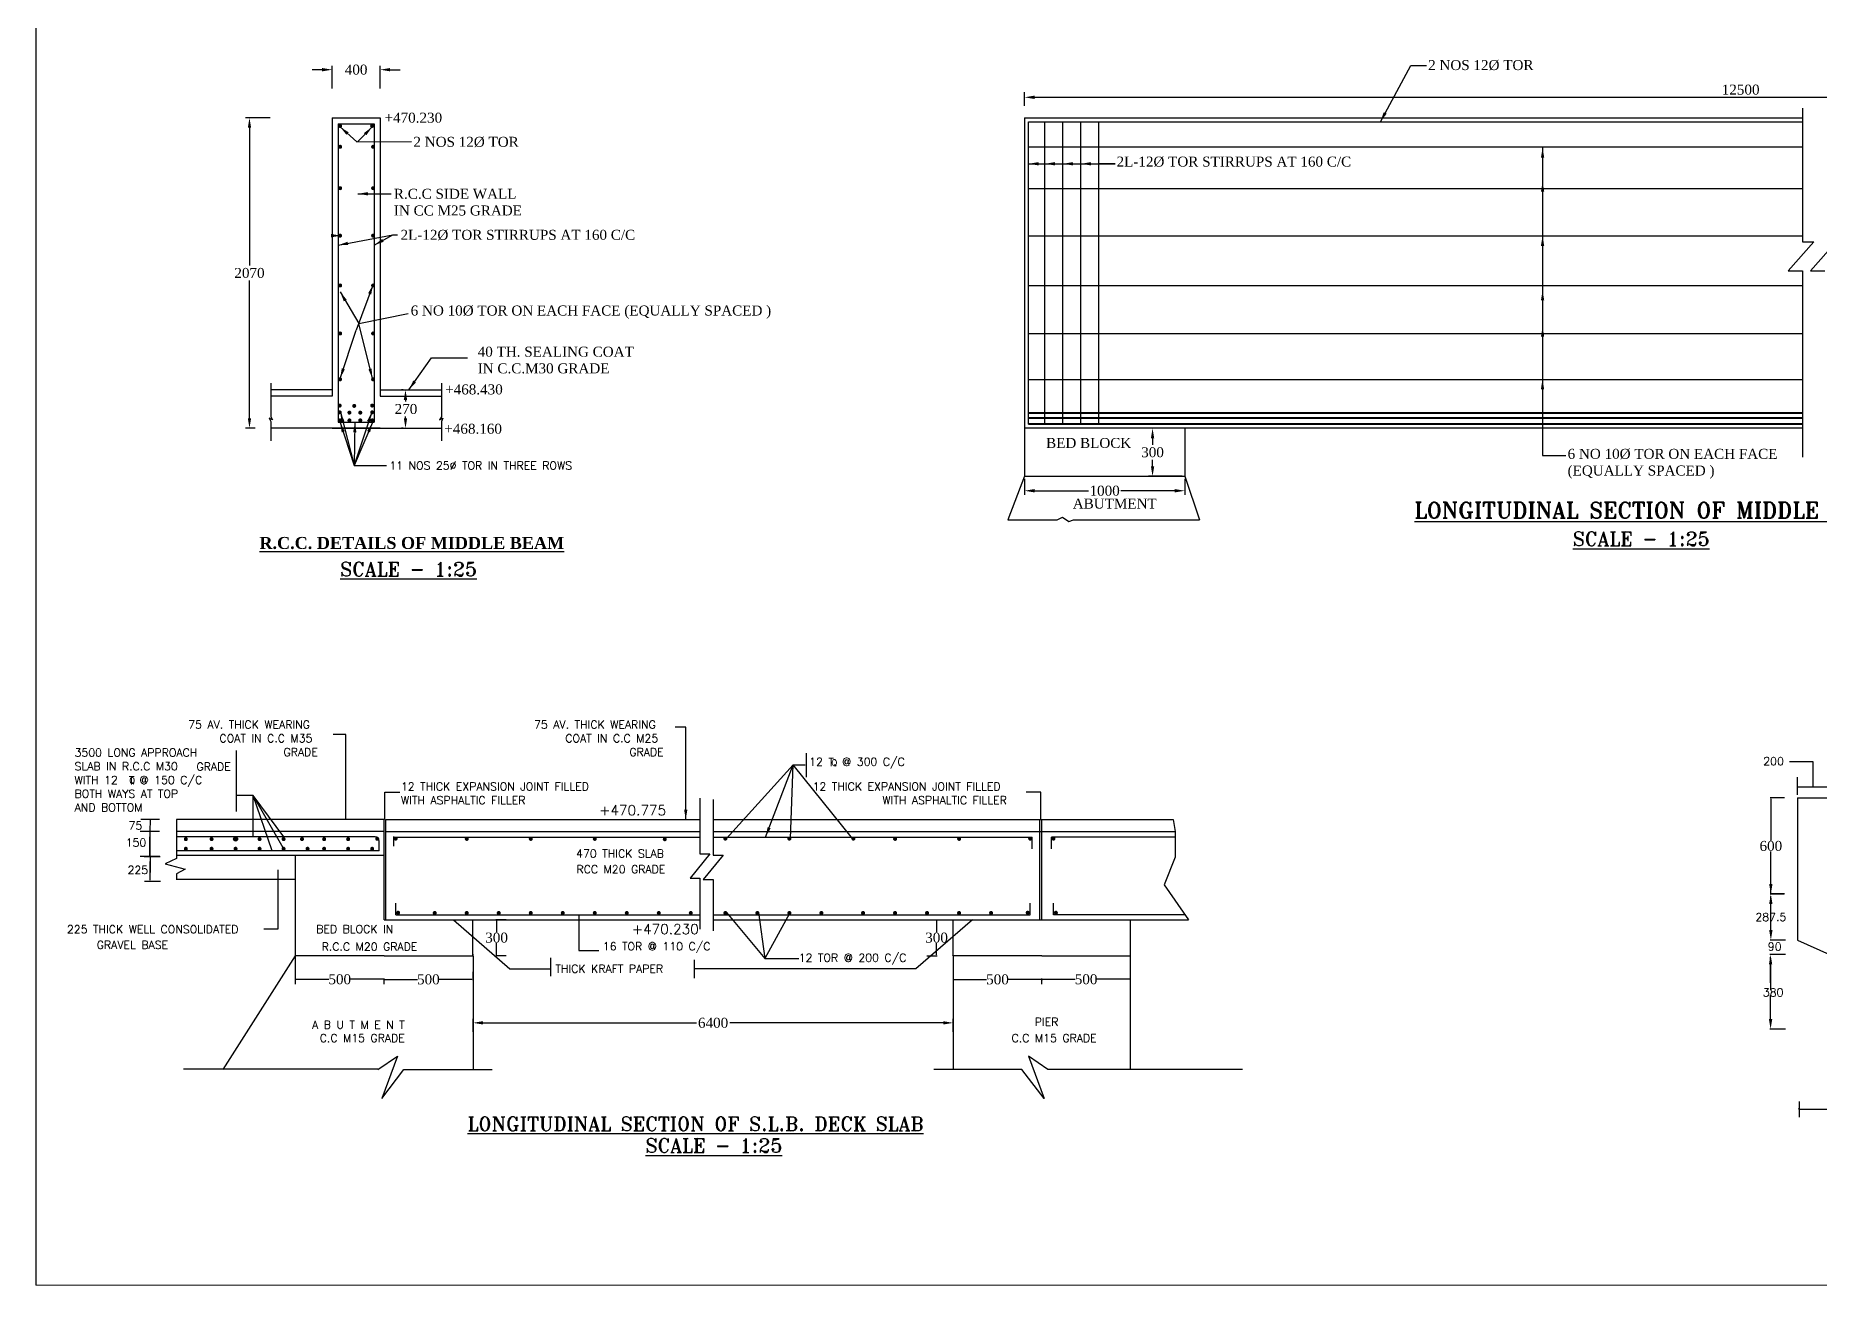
# Model space of a CAD drawing. Header units: millimetres. Extents: x 80 to 6605, y -565 to 2491.
# Drawn here: x 5589.1 to 6034.9, y -564.6 to -252.3 of the extents above; entities that cross this region are included whole.
import ezdxf

# ---------------------------------------------------------------- set-up
doc = ezdxf.new("R2010")
doc.units = ezdxf.units.MM
doc.layers.add('border', color=7, linetype='Continuous')
doc.styles.add('ROMANS', font='romans.shx', dxfattribs={"height": 2.5})
doc.styles.add('ROMANT', font='romant')
doc.styles.add('SIMPLEX', font='simplex.shx')
doc.styles.get("Standard").update_dxf_attribs({"font": 'times.ttf', "height": 2.5})
doc.styles.add('TNR_2.5', font='times.ttf', dxfattribs={"height": 2.5})
doc.dimstyles.new('ISO-25', dxfattribs={"dimtxt": 2.5, "dimasz": 2.5, "dimexe": 1.25, "dimexo": 0.625, "dimtad": 1, "dimlfac": 25, "dimtxsty": 'Standard', "dimcen": 2.5, "dimadec": 0, "dimazin": 0, "dimtfac": 1, "dimtmove": 0, "dimatfit": 3, "dimfxl": 1, "dimarcsym": 0})
doc.dimstyles.get("Standard").update_dxf_attribs({"dimtxt": 0.18, "dimasz": 0.18, "dimexe": 0.18, "dimexo": 0.0625, "dimgap": 0.09, "dimtad": 0, "dimtih": 1, "dimtoh": 1, "dimdec": 4, "dimzin": 0, "dimdsep": 46, "dimtxsty": 'Standard', "dimcen": 0.09, "dimadec": 0, "dimazin": 0, "dimtfac": 1, "dimtdec": 4, "dimtofl": 0, "dimtmove": 0, "dimatfit": 3, "dimfxl": 1, "dimtolj": 1, "dimtzin": 0, "dimarcsym": 0})
doc.dimstyles.new('STYLE_ESH', dxfattribs={"dimtxt": 2.5, "dimasz": 2.5, "dimexe": 1, "dimexo": 0.625, "dimtad": 0, "dimtih": 1, "dimtoh": 1, "dimdec": 0, "dimlfac": 100, "dimzin": 9, "dimdsep": 46, "dimtxsty": 'TNR_2.5', "dimcen": 2.5, "dimadec": 0, "dimazin": 2, "dimtfac": 1, "dimtdec": 0, "dimtofl": 0, "dimtmove": 2, "dimatfit": 3, "dimfxl": 1, "dimarcsym": 0})

# ---------------------------------------------------------------- blocks, each defined once
blk = doc.blocks.new('*D151')
at = {"color": 0, "lineweight": -2, "transparency": 16777216}
for p, q in [((6029.75, -520.51), (6029.75, -520.39)), ((6029.93, -520.57), (6127.91, -520.57)), ((6233.14, -520.57), (6135.17, -520.57)), ((6233.32, -520.51), (6233.32, -520.39))]:
    blk.add_line(p, q, dxfattribs=at)
at = {"color": 0, "transparency": 16777216}
for points in [[(6029.93, -520.54), (6029.93, -520.6), (6029.75, -520.57)], [(6233.14, -520.54), (6233.14, -520.6), (6233.32, -520.57)]]:
    blk.add_solid(points, dxfattribs=at)
at = {"layer": 'Defpoints', "color": 0, "transparency": 16777216}
for p in [(6029.75, -520.57), (6233.32, -520.57), (6233.32, -520.57)]:
    blk.add_point(p, dxfattribs=at)
at = {"color": 0, "transparency": 16777216, "insert": (6131.54, -520.57), "char_height": 2.5, "attachment_point": 5}
blk.add_mtext('\\A1;5100', dxfattribs=at)
blk = doc.blocks.new('*D156')
at = {"color": 0, "lineweight": -2, "transparency": 16777216}
for p, q in [((5676.18, -488.14), (5676.18, -488.31)), ((5676.36, -488.13), (5684.55, -488.13)), ((5698.15, -488.13), (5689.96, -488.13)), ((5698.33, -486.25), (5698.33, -488.31))]:
    blk.add_line(p, q, dxfattribs=at)
at = {"color": 0, "transparency": 16777216}
for points in [[(5676.36, -488.1), (5676.36, -488.16), (5676.18, -488.13)], [(5698.15, -488.1), (5698.15, -488.16), (5698.33, -488.13)]]:
    blk.add_solid(points, dxfattribs=at)
at = {"layer": 'Defpoints', "color": 0, "transparency": 16777216}
for p in [(5676.18, -488.07), (5698.33, -486.19), (5698.33, -488.13)]:
    blk.add_point(p, dxfattribs=at)
at = {"color": 0, "transparency": 16777216, "insert": (5687.26, -488.13), "char_height": 2.5, "attachment_point": 5}
blk.add_mtext('\\A1;500', dxfattribs=at)
blk = doc.blocks.new('*D157')
at = {"color": 0, "lineweight": -2, "transparency": 16777216}
for p, q in [((5654.04, -489.32), (5654.04, -487.92)), ((5654.22, -488.1), (5662.4, -488.1)), ((5676, -488.1), (5667.81, -488.1)), ((5676.18, -489.32), (5676.18, -487.92))]:
    blk.add_line(p, q, dxfattribs=at)
at = {"color": 0, "transparency": 16777216}
for points in [[(5654.22, -488.07), (5654.22, -488.13), (5654.04, -488.1)], [(5676, -488.07), (5676, -488.13), (5676.18, -488.1)]]:
    blk.add_solid(points, dxfattribs=at)
at = {"layer": 'Defpoints', "color": 0, "transparency": 16777216}
for p in [(5654.04, -488.1), (5654.04, -489.38), (5676.18, -489.38)]:
    blk.add_point(p, dxfattribs=at)
at = {"color": 0, "transparency": 16777216, "insert": (5665.11, -488.1), "char_height": 2.5, "attachment_point": 5}
blk.add_mtext('\\A1;500', dxfattribs=at)
blk = doc.blocks.new('*D158')
at = {"color": 0, "lineweight": -2, "transparency": 16777216}
for p, q in [((5706.72, -473.2), (5704.13, -473.2)), ((5704.31, -473.38), (5704.31, -476.33)), ((5704.31, -482.02), (5704.31, -479.06)), ((5706.72, -482.2), (5704.13, -482.2))]:
    blk.add_line(p, q, dxfattribs=at)
at = {"color": 0, "transparency": 16777216}
for points in [[(5704.28, -473.38), (5704.34, -473.38), (5704.31, -473.2)], [(5704.28, -482.02), (5704.34, -482.02), (5704.31, -482.2)]]:
    blk.add_solid(points, dxfattribs=at)
at = {"layer": 'Defpoints', "color": 0, "transparency": 16777216}
for p in [(5704.31, -473.2), (5706.78, -473.2), (5706.78, -482.2)]:
    blk.add_point(p, dxfattribs=at)
at = {"color": 0, "transparency": 16777216, "insert": (5704.31, -477.7), "char_height": 2.5, "attachment_point": 5}
blk.add_mtext('\\A1;300', dxfattribs=at)
blk = doc.blocks.new('*D169')
at = {"color": 0, "lineweight": -2, "transparency": 16777216}
for p, q in [((5811.87, -473.2), (5814.45, -473.2)), ((5814.27, -473.38), (5814.27, -476.33)), ((5814.27, -482.02), (5814.27, -479.06)), ((5811.87, -482.2), (5814.45, -482.2))]:
    blk.add_line(p, q, dxfattribs=at)
at = {"color": 0, "transparency": 16777216}
for points in [[(5814.24, -473.38), (5814.3, -473.38), (5814.27, -473.2)], [(5814.24, -482.02), (5814.3, -482.02), (5814.27, -482.2)]]:
    blk.add_solid(points, dxfattribs=at)
at = {"layer": 'Defpoints', "color": 0, "transparency": 16777216}
for p in [(5811.8, -473.2), (5814.27, -473.2), (5811.8, -482.2)]:
    blk.add_point(p, dxfattribs=at)
at = {"color": 0, "transparency": 16777216, "insert": (5814.27, -477.7), "char_height": 2.5, "attachment_point": 5}
blk.add_mtext('\\A1;300', dxfattribs=at)
blk = doc.blocks.new('*D168')
at = {"color": 0, "lineweight": -2, "transparency": 16777216}
for p, q in [((5840.57, -489.32), (5840.57, -487.92)), ((5840.75, -488.1), (5848.94, -488.1)), ((5862.53, -488.1), (5854.35, -488.1)), ((5862.71, -489.32), (5862.71, -487.92))]:
    blk.add_line(p, q, dxfattribs=at)
at = {"color": 0, "transparency": 16777216}
for points in [[(5840.75, -488.07), (5840.75, -488.13), (5840.57, -488.1)], [(5862.53, -488.07), (5862.53, -488.13), (5862.71, -488.1)]]:
    blk.add_solid(points, dxfattribs=at)
at = {"layer": 'Defpoints', "color": 0, "transparency": 16777216}
for p in [(5840.57, -489.38), (5862.71, -488.1), (5862.71, -489.38)]:
    blk.add_point(p, dxfattribs=at)
at = {"color": 0, "transparency": 16777216, "insert": (5851.64, -488.1), "char_height": 2.5, "attachment_point": 5}
blk.add_mtext('\\A1;500', dxfattribs=at)
blk = doc.blocks.new('*D167')
at = {"color": 0, "lineweight": -2, "transparency": 16777216}
for p, q in [((5818.42, -486.25), (5818.42, -488.31)), ((5818.6, -488.13), (5826.79, -488.13)), ((5840.39, -488.13), (5832.2, -488.13)), ((5840.57, -488.14), (5840.57, -488.31))]:
    blk.add_line(p, q, dxfattribs=at)
at = {"color": 0, "transparency": 16777216}
for points in [[(5818.6, -488.1), (5818.6, -488.16), (5818.42, -488.13)], [(5840.39, -488.1), (5840.39, -488.16), (5840.57, -488.13)]]:
    blk.add_solid(points, dxfattribs=at)
at = {"layer": 'Defpoints', "color": 0, "transparency": 16777216}
for p in [(5818.42, -486.19), (5818.42, -488.13), (5840.57, -488.07)]:
    blk.add_point(p, dxfattribs=at)
at = {"color": 0, "transparency": 16777216, "insert": (5829.5, -488.13), "char_height": 2.5, "attachment_point": 5}
blk.add_mtext('\\A1;500', dxfattribs=at)
blk = doc.blocks.new('*D153')
at = {"color": 0, "lineweight": -2, "transparency": 16777216}
for p, q in [((6026.22, -442.78), (6022.6, -442.78)), ((6022.78, -442.96), (6022.78, -453.42)), ((6022.78, -466.6), (6022.78, -456.15)), ((6026.22, -466.78), (6022.6, -466.78))]:
    blk.add_line(p, q, dxfattribs=at)
at = {"color": 0, "transparency": 16777216}
for points in [[(6022.75, -442.96), (6022.81, -442.96), (6022.78, -442.78)], [(6022.75, -466.6), (6022.81, -466.6), (6022.78, -466.78)]]:
    blk.add_solid(points, dxfattribs=at)
at = {"layer": 'Defpoints', "color": 0, "transparency": 16777216}
for p in [(6022.78, -442.78), (6026.28, -442.78), (6026.28, -466.78)]:
    blk.add_point(p, dxfattribs=at)
at = {"color": 0, "transparency": 16777216, "insert": (6022.78, -454.78), "char_height": 2.5, "attachment_point": 5}
blk.add_mtext('\\A1;600', dxfattribs=at)
blk = doc.blocks.new('*D217')
at = {"color": 0, "lineweight": -2, "transparency": 16777216}
for p, q in [((5836.28, -269.84), (5836.28, -266.44)), ((6194.18, -269.84), (6194.18, -266.44)), ((5838.78, -267.69), (6191.68, -267.69))]:
    blk.add_line(p, q, dxfattribs=at)
at = {"color": 0, "transparency": 16777216}
for points in [[(5838.78, -267.27), (5838.78, -268.11), (5836.28, -267.69)], [(6191.68, -267.27), (6191.68, -268.11), (6194.18, -267.69)]]:
    blk.add_solid(points, dxfattribs=at)
at = {"layer": 'Defpoints', "color": 0, "transparency": 16777216}
for p in [(5836.28, -270.47), (6194.18, -267.69), (6194.18, -270.47)]:
    blk.add_point(p, dxfattribs=at)
at = {"color": 0, "transparency": 16777216, "insert": (6015.23, -265.79), "char_height": 2.5, "attachment_point": 5}
blk.add_mtext('12500', dxfattribs=at)
blk = doc.blocks.new('*D220')
at = {"color": 0, "lineweight": -2, "transparency": 16777216}
for p, q in [((5647.7, -272.8), (5641.55, -272.8)), ((5642.55, -275.3), (5642.55, -309.7)), ((5642.55, -347.9), (5642.55, -313.5)), ((5644, -350.4), (5641.55, -350.4))]:
    blk.add_line(p, q, dxfattribs=at)
at = {"color": 0, "transparency": 16777216}
for points in [[(5642.13, -275.3), (5642.96, -275.3), (5642.55, -272.8)], [(5642.13, -347.9), (5642.96, -347.9), (5642.55, -350.4)]]:
    blk.add_solid(points, dxfattribs=at)
at = {"layer": 'Defpoints', "color": 0, "transparency": 16777216}
for p in [(5648.32, -272.8), (5642.55, -350.4), (5644.62, -350.4)]:
    blk.add_point(p, dxfattribs=at)
at = {"color": 0, "transparency": 16777216, "insert": (5642.55, -311.6), "char_height": 2.5, "attachment_point": 5, "style": 'TNR_2.5'}
blk.add_mtext('2070', dxfattribs=at)
blk = doc.blocks.new('*D219')
at = {"color": 0, "lineweight": -2, "transparency": 16777216}
for p, q in [((5680.92, -340.8), (5680.54, -340.8)), ((5681.54, -343.3), (5681.54, -343.69)), ((5681.54, -347.9), (5681.54, -347.49)), ((5680.92, -350.4), (5680.54, -350.4))]:
    blk.add_line(p, q, dxfattribs=at)
at = {"color": 0, "transparency": 16777216}
for points in [[(5681.12, -343.3), (5681.96, -343.3), (5681.54, -340.8)], [(5681.12, -347.9), (5681.96, -347.9), (5681.54, -350.4)]]:
    blk.add_solid(points, dxfattribs=at)
at = {"layer": 'Defpoints', "color": 0, "transparency": 16777216}
for p in [(5681.54, -340.8), (5681.54, -350.4), (5681.54, -350.4)]:
    blk.add_point(p, dxfattribs=at)
at = {"color": 0, "transparency": 16777216, "insert": (5681.66, -345.59), "char_height": 2.5, "attachment_point": 5, "style": 'TNR_2.5'}
blk.add_mtext('270', dxfattribs=at)
blk = doc.blocks.new('*D222')
at = {"color": 0, "lineweight": -2, "transparency": 16777216}
for p, q in [((5875.66, -350.4), (5867.25, -350.4)), ((5868.25, -352.9), (5868.25, -354.5)), ((5868.25, -359.9), (5868.25, -358.29)), ((5875.66, -362.4), (5867.25, -362.4))]:
    blk.add_line(p, q, dxfattribs=at)
at = {"color": 0, "transparency": 16777216}
for points in [[(5867.84, -352.9), (5868.67, -352.9), (5868.25, -350.4)], [(5867.84, -359.9), (5868.67, -359.9), (5868.25, -362.4)]]:
    blk.add_solid(points, dxfattribs=at)
at = {"layer": 'Defpoints', "color": 0, "transparency": 16777216}
for p in [(5876.28, -350.4), (5868.25, -362.4), (5876.28, -362.4)]:
    blk.add_point(p, dxfattribs=at)
at = {"color": 0, "transparency": 16777216, "insert": (5868.25, -356.4), "char_height": 2.5, "attachment_point": 5, "style": 'TNR_2.5'}
blk.add_mtext('300', dxfattribs=at)
blk = doc.blocks.new('*D221')
at = {"color": 0, "lineweight": -2, "transparency": 16777216}
for p, q in [((5836.28, -363.02), (5836.28, -367.01)), ((5876.28, -363.02), (5876.28, -367.01)), ((5838.78, -366.01), (5852.25, -366.01)), ((5873.78, -366.01), (5860.32, -366.01))]:
    blk.add_line(p, q, dxfattribs=at)
at = {"color": 0, "transparency": 16777216}
for points in [[(5838.78, -365.59), (5838.78, -366.43), (5836.28, -366.01)], [(5873.78, -365.59), (5873.78, -366.43), (5876.28, -366.01)]]:
    blk.add_solid(points, dxfattribs=at)
at = {"layer": 'Defpoints', "color": 0, "transparency": 16777216}
for p in [(5836.28, -362.4), (5876.28, -362.4), (5836.28, -366.01)]:
    blk.add_point(p, dxfattribs=at)
at = {"color": 0, "transparency": 16777216, "insert": (5856.28, -366.01), "char_height": 2.5, "attachment_point": 5, "style": 'TNR_2.5'}
blk.add_mtext('1000', dxfattribs=at)
blk = doc.blocks.new('*D218')
at = {"color": 0, "lineweight": -2, "transparency": 16777216}
for p, q in [((5660.7, -260.79), (5658.2, -260.79)), ((5663.2, -265.5), (5663.2, -259.79)), ((5675.2, -265.5), (5675.2, -259.79)), ((5677.7, -260.79), (5680.2, -260.79))]:
    blk.add_line(p, q, dxfattribs=at)
at = {"color": 0, "transparency": 16777216}
for points in [[(5660.7, -260.37), (5660.7, -261.21), (5663.2, -260.79)], [(5677.7, -260.37), (5677.7, -261.21), (5675.2, -260.79)]]:
    blk.add_solid(points, dxfattribs=at)
at = {"layer": 'Defpoints', "color": 0, "transparency": 16777216}
for p in [(5675.2, -260.79), (5663.2, -266.12), (5675.2, -266.12)]:
    blk.add_point(p, dxfattribs=at)
at = {"color": 0, "transparency": 16777216, "insert": (5669.2, -260.79), "char_height": 2.5, "attachment_point": 5, "style": 'TNR_2.5'}
blk.add_mtext('400', dxfattribs=at)
blk = doc.blocks.new('*D229')
at = {"color": 0, "lineweight": -2, "transparency": 16777216}
for p, q in [((5698.42, -501.2), (5698.42, -497.98)), ((5700.92, -498.98), (5754.25, -498.98)), ((5815.92, -498.98), (5762.59, -498.98)), ((5818.42, -501.2), (5818.42, -497.98))]:
    blk.add_line(p, q, dxfattribs=at)
at = {"color": 0, "transparency": 16777216}
for points in [[(5700.92, -498.56), (5700.92, -499.4), (5698.42, -498.98)], [(5815.92, -498.56), (5815.92, -499.4), (5818.42, -498.98)]]:
    blk.add_solid(points, dxfattribs=at)
at = {"layer": 'Defpoints', "color": 0, "transparency": 16777216}
for p in [(5818.42, -498.98), (5698.42, -501.83), (5818.42, -501.83)]:
    blk.add_point(p, dxfattribs=at)
at = {"color": 0, "transparency": 16777216, "insert": (5758.42, -498.98), "char_height": 2.5, "attachment_point": 5, "style": 'TNR_2.5'}
blk.add_mtext('6400', dxfattribs=at)

msp = doc.modelspace()

# ---------------------------------------------------------------- linework, layer by layer
at = {"color": 0}
for p, q in [((5589.115, 25.4283), (5589.115, -564.5717)), ((6030.6693, -270.39424), (6030.6693, -303.82663)), ((5663.1971, -272.79795), (5663.1971, -342.39795)), ((5663.1971, -272.79795), (5675.1971, -272.79795)), ((5664.6971, -274.29795), (5664.6971, -348.89795)), ((5664.6971, -274.29795), (5673.6971, -274.29795)), ((5673.6971, -274.29795), (5673.6971, -348.89795)), ((5675.1971, -272.79795), (5675.1971, -342.39795)), ((5836.28104, -272.79795), (6030.6693, -272.79795)), ((5836.28104, -272.79795), (6030.6693, -272.79795)), ((5836.28104, -272.79795), (5836.28104, -350.39795)), ((5837.28104, -273.79795), (6030.6693, -273.79795)), ((5837.28104, -349.39795), (5837.28104, -273.79795)), ((5841.36217, -349.39795), (5841.36217, -273.79795)), ((5845.86217, -349.39795), (5845.86217, -273.79795)), ((5850.36217, -349.39795), (5850.36217, -273.79795)), ((5854.86217, -349.39795), (5854.86217, -273.79795)), ((5837.28104, -280.05808), (6030.6693, -280.05808)), ((5837.28104, -290.45906), (6030.6693, -290.45906)), ((5837.28104, -302.31698), (6030.6693, -302.31698)), ((6033.52753, -303.82663), (6027.13856, -311.05072)), ((6030.6693, -303.82663), (6033.52753, -303.82663)), ((6039.11372, -303.82663), (6032.72475, -311.05072)), ((6027.13856, -311.05072), (6030.6693, -311.05072)), ((6030.6693, -311.05072), (6030.6693, -357.64149)), ((6032.72475, -311.05072), (6036.25549, -311.05072)), ((5837.28104, -314.74554), (6030.6693, -314.74554)), ((5837.28104, -326.72489), (6030.6693, -326.72489)), ((5837.28104, -338.16945), (6030.6693, -338.16945)), ((5647.8939, -339.11695), (5647.8939, -347.56319)), ((5663.1971, -340.79795), (5647.8939, -340.79795)), ((5663.1971, -342.39795), (5647.8939, -342.39795)), ((5675.1971, -340.79795), (5690.50029, -340.79795)), ((5675.1971, -342.39795), (5690.50029, -342.39795)), ((5690.50029, -339.11695), (5690.50029, -347.56319)), ((5647.8939, -347.56319), (5648.31924, -348.2866)), ((5690.50029, -347.56319), (5690.07495, -348.2866)), ((5647.50556, -347.89785), (5647.85933, -348.67534)), ((5648.31924, -348.2866), (5647.50556, -347.89785)), ((5647.85933, -348.67534), (5647.85933, -353.56971)), ((5675.1971, -350.39795), (5647.85933, -350.39795)), ((5663.1971, -350.39795), (5690.53486, -350.39795)), ((5664.6971, -348.89795), (5673.6971, -348.89795)), ((5690.07495, -348.2866), (5690.88863, -347.89785)), ((5690.88863, -347.89785), (5690.53486, -348.67534)), ((5690.53486, -348.67534), (5690.53486, -353.56971)), ((6030.6693, -350.39795), (5836.28104, -350.39795)), ((5836.28104, -350.39795), (5836.28104, -362.39795)), ((5876.28104, -350.39795), (5876.28104, -362.39795)), ((5836.28104, -362.39795), (5832.12174, -373.27874)), ((5836.28104, -362.39795), (5876.28104, -362.39795)), ((5862.64511, -362.39795), (5870.31959, -362.39795)), ((5876.28104, -362.39795), (5880.01876, -373.27874)), ((5832.12174, -373.27874), (5844.38772, -373.27874)), ((5844.38772, -373.27874), (5845.72056, -372.60696)), ((5845.72056, -372.60696), (5847.32566, -373.71445)), ((5847.32566, -373.71445), (5848.51923, -373.27874)), ((5848.51923, -373.27874), (5880.01876, -373.27874)), ((5639.28872, -446.13876), (5639.28872, -430.88048)), ((5781.79139, -437.58203), (5781.79139, -431.59257)), ((6029.46328, -441.97702), (6029.46328, -437.61306)), ((6046.46328, -440.04458), (6029.46328, -440.04458)), ((5755.11825, -442.82941), (5755.11825, -456.74483)), ((5758.41733, -443.19563), (5758.41733, -457.11105)), ((6029.46328, -442.78383), (6029.46328, -478.28383)), ((6029.46328, -442.78383), (6037.46328, -442.78383)), ((5620.06342, -448.1824), (5615.40217, -448.1824)), ((5617.7328, -448.1824), (5617.64309, -451.1824)), ((5624.29084, -448.1824), (5624.29084, -457.89351)), ((5676.17747, -448.1824), (5624.29084, -448.1824)), ((5676.17747, -473.19563), (5676.17747, -448.1824)), ((5676.65747, -473.19563), (5676.65747, -448.19563)), ((5676.65747, -448.19563), (5755.11825, -448.19563)), ((5758.41733, -448.19563), (5840.5736, -448.19563)), ((5840.0936, -473.19563), (5840.0936, -448.19563)), ((5840.5736, -473.19563), (5840.5736, -448.1824)), ((5620.06342, -451.1824), (5615.22276, -451.1824)), ((5617.64309, -451.1824), (5617.64309, -457.1706)), ((5676.17747, -451.1824), (5624.29084, -451.1824)), ((5673.97747, -452.51605), (5624.29084, -452.51605)), ((5674.97747, -455.9706), (5674.97747, -453.51605)), ((5676.65747, -451.19563), (5755.11825, -451.19563)), ((5678.62801, -454.86237), (5678.62801, -452.40083)), ((5678.65747, -452.54207), (5755.11825, -452.54207)), ((5758.41733, -451.19563), (5840.5736, -451.19563)), ((5758.41733, -452.54207), (5838.12306, -452.54207)), ((5838.12306, -455.47083), (5838.12306, -452.54207)), ((5873.89196, -452.54207), (5843.02414, -452.54207)), ((5843.02414, -455.47083), (5843.02414, -452.54207)), ((5620.11023, -457.37411), (5615.26957, -457.37411)), ((5616.25948, -457.37026), (5620.25717, -457.37026)), ((5624.29084, -457.89351), (5621.47418, -459.27132)), ((5674.97747, -455.9706), (5624.29084, -455.9706)), ((5676.17747, -457.1706), (5624.29084, -457.1706)), ((5654.03622, -489.3208), (5654.03622, -457.1706)), ((5757.60137, -456.74483), (5752.65274, -462.78742)), ((5755.11825, -456.74483), (5757.60137, -456.74483)), ((5760.90045, -457.11105), (5755.95183, -463.15364)), ((5758.41733, -457.11105), (5760.90045, -457.11105)), ((5616.30629, -463.56197), (5620.30398, -463.56197)), ((5621.47418, -459.27132), (5626.48752, -460.60776)), ((5626.48752, -460.60776), (5624.29084, -461.77643)), ((5624.29084, -461.77643), (5624.29084, -463.27949)), ((5654.03622, -463.1706), (5624.29084, -463.1706)), ((5752.65274, -462.78742), (5755.11825, -462.78742)), ((5755.11825, -462.78742), (5755.11825, -475.60504)), ((5755.95183, -463.15364), (5758.41733, -463.15364)), ((5758.41733, -463.15364), (5758.41733, -475.97125)), ((5679.12216, -471.99563), (5679.12216, -469.05977)), ((5679.12216, -471.99563), (5755.11825, -471.99563)), ((5758.41733, -471.99563), (5837.62891, -471.99563)), ((5837.62891, -471.99563), (5837.62891, -469.05977)), ((5843.51829, -471.99563), (5843.51829, -469.05977)), ((5876.40957, -471.99563), (5843.51829, -471.99563)), ((5676.17747, -473.19563), (5755.11825, -473.19563)), ((5676.65747, -473.19563), (5755.11825, -473.19563)), ((5698.33374, -482.19563), (5698.33374, -473.19563)), ((5818.41733, -482.19563), (5818.41733, -473.19563)), ((5862.71485, -510.67508), (5862.71485, -473.19563)), ((6029.46328, -478.28383), (6037.46328, -481.88383)), ((5653.98967, -482.19563), (5635.92261, -510.67508)), ((5676.17747, -482.19563), (5654.03622, -482.19563)), ((5676.17747, -482.19563), (5698.41733, -482.19563)), ((5717.87053, -487.31675), (5717.87053, -482.70568)), ((5753.7885, -487.82078), (5753.7885, -483.20971)), ((5840.5736, -482.19563), (5818.33374, -482.19563)), ((5840.5736, -482.19563), (5862.71485, -482.19563)), ((6022.70595, -498.05051), (6022.70595, -492.10225)), ((5674.63923, -510.67508), (5679.51424, -507.31964)), ((5679.51424, -507.31964), (5675.61423, -517.91725)), ((5837.23683, -507.31964), (5841.13684, -517.91725)), ((5842.11185, -510.67508), (5837.23683, -507.31964)), ((5626.02375, -510.44159), (5674.63923, -510.44159)), ((5675.61423, -517.91725), (5681.13925, -510.67508)), ((5681.13925, -510.67508), (5703.20434, -510.67508)), ((5835.61183, -510.67508), (5813.54674, -510.67508)), ((5841.13684, -517.91725), (5835.61183, -510.67508)), ((5890.72732, -510.67508), (5842.11185, -510.67508)), ((6029.93038, -522.5871), (6029.93038, -518.64355))]:
    msp.add_line(p, q, dxfattribs=at)
at = {"color": 0, "lineweight": 40}
for p, q in [((6030.6693, -346.58591), (5837.28104, -346.58591)), ((6030.6693, -347.89795), (5837.28104, -347.89795)), ((6030.6693, -349.39795), (5837.28104, -349.39795))]:
    msp.add_line(p, q, dxfattribs=at)
at = {"color": 0, "ltscale": 0.5}
for p, q in [((5668.70759, -359.71848), (5676.79222, -359.71848)), ((5758.41733, -473.19563), (5862.71485, -473.19563)), ((5698.41733, -482.19563), (5698.41733, -510.67508)), ((5818.41733, -482.19563), (5818.41733, -510.67508))]:
    msp.add_line(p, q, dxfattribs=at)
for p, q in [((5840.5736, -448.1824), (5873.39737, -448.1824)), ((5873.39737, -448.1824), (5873.89196, -451.19563)), ((5840.5736, -451.19563), (5873.89196, -451.19563)), ((5873.89196, -451.19563), (5873.89196, -457.58374)), ((5873.89196, -457.58374), (5871.12815, -464.51208)), ((5871.12815, -464.51208), (5877.25646, -473.19563)), ((5862.71485, -473.19563), (5877.25646, -473.19563))]:
    msp.add_line(p, q)
at = {"color": 0, "ltscale": 6}
for p, q in [((6022.77795, -464.28383), (6022.77795, -461.78383)), ((6026.09947, -466.78383), (6022.59795, -466.78383)), ((6022.77795, -473.88383), (6022.77795, -467.44035)), ((6022.77795, -475.78383), (6022.77795, -469.34035)), ((6026.46145, -478.28383), (6022.59795, -478.28383)), ((6026.43416, -481.88383), (6022.52595, -481.88383)), ((6022.70595, -488.98383), (6022.70595, -482.54035)), ((6022.70595, -484.38383), (6022.70595, -490.82732)), ((6026.43416, -500.55051), (6022.52595, -500.55051))]:
    msp.add_line(p, q, dxfattribs=at)
at = {"color": 0, "const_width": 0.5}
for points in [[(5665.20573, -275.10201, 1), (5665.20573, -274.60201, 1)], [(5673.19872, -275.10201, 1), (5673.19872, -274.60201, 1)], [(5665.20573, -280.30808, 1), (5665.20573, -279.80808, 1)], [(5673.4471, -280.30808, 1), (5673.4471, -279.80808, 1)], [(5665.20573, -290.64818, 1), (5665.20573, -290.14818, 1)], [(5673.4471, -290.64818, 1), (5673.4471, -290.14818, 1)], [(5665.20573, -302.51524, 1), (5665.20573, -302.01524, 1)], [(5673.4471, -302.51524, 1), (5673.4471, -302.01524, 1)], [(5665.20573, -314.96797, 1), (5665.20573, -314.46797, 1)], [(5673.4471, -314.96797, 1), (5673.4471, -314.46797, 1)], [(5665.20573, -326.9572, 1), (5665.20573, -326.4572, 1)], [(5673.4471, -326.9572, 1), (5673.4471, -326.4572, 1)], [(5665.20573, -338.41826, 1), (5665.20573, -337.91826, 1)], [(5673.4471, -338.41826, 1), (5673.4471, -337.91826, 1)], [(5665.09702, -344.97482, 1), (5665.09702, -344.47482, 1)], [(5665.09702, -346.66516, 1), (5665.09702, -346.16516, 1)], [(5667.53219, -346.73807, 1), (5667.53219, -346.23807, 1)], [(5668.72216, -345.05998, 1), (5668.72216, -344.55998, 1)], [(5670.23669, -346.73807, 1), (5670.23669, -346.23807, 1)], [(5673.21487, -344.97482, 1), (5673.21487, -344.47482, 1)], [(5673.21487, -346.66516, 1), (5673.21487, -346.16516, 1)], [(5665.17664, -348.66403, 1), (5665.17664, -348.16403, 1)], [(5667.53219, -348.6776, 1), (5667.53219, -348.1776, 1)], [(5670.23669, -348.6776, 1), (5670.23669, -348.1776, 1)], [(5673.24586, -348.6776, 1), (5673.24586, -348.1776, 1)], [(5626.39384, -453.06895, 1), (5626.89384, -453.06895, 1)], [(5632.82049, -453.06783, 1), (5633.32049, -453.06783, 1)], [(5638.82049, -453.06783, 1), (5639.32049, -453.06783, 1)], [(5644.82049, -453.06783, 1), (5645.32049, -453.06783, 1)], [(5650.82049, -453.06783, 1), (5651.32049, -453.06783, 1)], [(5655.43177, -453.06783, 1), (5655.93177, -453.06783, 1)], [(5660.96174, -453.06783, 1), (5661.46174, -453.06783, 1)], [(5666.96174, -453.06783, 1), (5667.46174, -453.06783, 1)], [(5674.22922, -452.99333, 1), (5674.72922, -452.99333, 1)], [(5678.84284, -452.94772, 1), (5679.34284, -452.94772, 1)], [(5696.60204, -453.01282, 1), (5697.10204, -453.01282, 1)], [(5712.60204, -453.01282, 1), (5713.10204, -453.01282, 1)], [(5728.60204, -453.01282, 1), (5729.10204, -453.01282, 1)], [(5746.09581, -453.10047, 1), (5746.59581, -453.10047, 1)], [(5761.23817, -452.93951, 1), (5761.73817, -452.93951, 1)], [(5777.23817, -452.93951, 1), (5777.73817, -452.93951, 1)], [(5793.23817, -452.93951, 1), (5793.73817, -452.93951, 1)], [(5804.14903, -453.01282, -1), (5803.64903, -453.01282, -1)], [(5820.14903, -453.01282, -1), (5819.64903, -453.01282, -1)], [(5837.90824, -452.94772, -1), (5837.40824, -452.94772, -1)], [(5843.23896, -452.94772, 1), (5843.73896, -452.94772, 1)], [(5626.39384, -455.4706, 1), (5626.89384, -455.4706, 1)], [(5632.82049, -455.46947, 1), (5633.32049, -455.46947, 1)], [(5638.82049, -455.46947, 1), (5639.32049, -455.46947, 1)], [(5644.82049, -455.46947, 1), (5645.32049, -455.46947, 1)], [(5650.82049, -455.46947, 1), (5651.32049, -455.46947, 1)], [(5656.82049, -455.46947, 1), (5657.32049, -455.46947, 1)], [(5660.96174, -455.46947, 1), (5661.46174, -455.46947, 1)], [(5666.96174, -455.46947, 1), (5667.46174, -455.46947, 1)], [(5672.96174, -455.46947, 1), (5673.46174, -455.46947, 1)], [(5679.44765, -471.46282, 1), (5679.94765, -471.46282, 1)], [(5688.60204, -471.52792, 1), (5689.10204, -471.52792, 1)], [(5696.60204, -471.52792, 1), (5697.10204, -471.52792, 1)], [(5704.60204, -471.52792, 1), (5705.10204, -471.52792, 1)], [(5712.60204, -471.52792, 1), (5713.10204, -471.52792, 1)], [(5720.60204, -471.52792, 1), (5721.10204, -471.52792, 1)], [(5728.60204, -471.52792, 1), (5729.10204, -471.52792, 1)], [(5736.60204, -471.52792, 1), (5737.10204, -471.52792, 1)], [(5744.60204, -471.52792, 1), (5745.10204, -471.52792, 1)], [(5752.60204, -471.52792, 1), (5753.10204, -471.52792, 1)], [(5761.23817, -471.52792, 1), (5761.73817, -471.52792, 1)], [(5769.23817, -471.52792, 1), (5769.73817, -471.52792, 1)], [(5777.23817, -471.52792, 1), (5777.73817, -471.52792, 1)], [(5785.23817, -471.52792, 1), (5785.73817, -471.52792, 1)], [(5796.14903, -471.52792, -1), (5795.64903, -471.52792, -1)], [(5804.14903, -471.52792, -1), (5803.64903, -471.52792, -1)], [(5812.14903, -471.52792, -1), (5811.64903, -471.52792, -1)], [(5820.14903, -471.52792, -1), (5819.64903, -471.52792, -1)], [(5828.14903, -471.52792, -1), (5827.64903, -471.52792, -1)], [(5837.30342, -471.46282, -1), (5836.80342, -471.46282, -1)], [(5843.84378, -471.46282, 1), (5844.34378, -471.46282, 1)]]:
    msp.add_lwpolyline(points, format="xyb", close=True, dxfattribs=at)
at = {"color": 0}
msp.add_lwpolyline([(5843.86217, -284.30376), (5850.36217, -284.30376), (5854.86217, -284.30376)], dxfattribs=at)
msp.add_circle((5639.0757, -453.05673), 0.49988, dxfattribs=at)
for centre, start, end in [((5673.97747, -453.51605), 0, 90), ((5699.33374, -481.77616), 180, 197.4415508), ((5817.41733, -481.77616), 342.5584492, 0)]:
    msp.add_arc(centre, 1, start, end, dxfattribs=at)
at = {"color": 0, "ltscale": 6}
for points in [[(6022.36128, -464.28383), (6023.19461, -464.28383), (6022.77795, -466.78383)], [(6022.36128, -469.28383), (6023.19461, -469.28383), (6022.77795, -466.78383)], [(6022.36128, -475.78383), (6023.19461, -475.78383), (6022.77795, -478.28383)], [(6022.28928, -484.38383), (6023.12262, -484.38383), (6022.70595, -481.88383)], [(6022.28928, -498.05051), (6023.12262, -498.05051), (6022.70595, -500.55051)]]:
    msp.add_solid(points, dxfattribs=at)
at = {"layer": 'border', "color": 0, "lineweight": 5}
for p, q in [((5589.115, 35.4283), (5589.115, -564.5717)), ((5589.115, -564.5717), (6449.115, -564.5717))]:
    msp.add_line(p, q, dxfattribs=at)

# ---------------------------------------------------------------- texts
at = {"color": 0}
for s, p in [('BED BLOCK', (5841.63851, -355.31824)), ('ABUTMENT', (5848.31364, -370.47129))]:
    msp.add_text(s, height=2.5, dxfattribs=at).set_placement(p)
for s, height, style, p in [('%%ULONGITUDINAL SECTION OF MIDDLE BEAM', 4, 'ROMANT', (5933.68277, -372.88717)), ('%%USCALE - 1:25', 3.5, 'ROMANT', (5973.26265, -379.79655)), ('%%USCALE - 1:25', 3.5, 'ROMANT', (5665.19234, -387.35295)), ('75 AV. THICK WEARING', 2, 'SIMPLEX', (5627.24965, -425.45219)), ('75 AV. THICK WEARING', 2, 'SIMPLEX', (5713.67735, -425.45219)), ('COAT IN C.C M35', 2, 'SIMPLEX', (5635.04967, -428.88076)), ('COAT IN C.C M25', 2, 'SIMPLEX', (5721.47737, -428.88076)), ('3500 LONG APPROACH', 2, 'SIMPLEX', (5598.83884, -432.44594)), ('GRADE', 2, 'SIMPLEX', (5651.06095, -432.32718)), ('GRADE', 2, 'SIMPLEX', (5737.48865, -432.32718)), ('12   @ 300 C/C', 2, 'SIMPLEX', (5782.44399, -434.74737)), ('SLAB IN R.C.C M30', 2, 'SIMPLEX', (5598.83884, -435.87451)), ('GRADE', 2, 'SIMPLEX', (5629.30889, -435.95447)), ('T ', 2, 'SIMPLEX', (5787.23313, -434.80393)), ('Q', 1.5, 'SIMPLEX', (5787.99721, -434.71182)), ('WITH 12   @ 150 C/C', 2, 'SIMPLEX', (5598.83884, -439.30308)), ('BOTH WAYS AT TOP', 2, 'SIMPLEX', (5598.83884, -442.73165)), ('T ', 2, 'SIMPLEX', (5612.41708, -439.3864)), ('Q', 1.5, 'SIMPLEX', (5612.51919, -439.162)), ('12 THICK EXPANSION JOINT FILLED', 2, 'SIMPLEX', (5680.40573, -440.92167)), ('12 THICK EXPANSION JOINT FILLED', 2, 'SIMPLEX', (5783.29772, -440.92167)), ('AND BOTTOM', 2, 'SIMPLEX', (5598.83884, -446.16022)), ('WITH ASPHALTIC FILLER', 2, 'SIMPLEX', (5680.40573, -444.35024)), ('+470.775', 2.5, 'ROMANS', (5729.96357, -447.10909)), ('WITH ASPHALTIC FILLER', 2, 'SIMPLEX', (5800.7263, -444.35024)), ('75', 2, 'SIMPLEX', (5612.31812, -450.6932)), ('150', 2, 'SIMPLEX', (5611.61534, -454.9325)), ('470 THICK SLAB', 2, 'SIMPLEX', (5724.19083, -457.68986)), ('225', 2, 'SIMPLEX', (5612.07929, -461.77643)), ('RCC M20 GRADE', 2, 'SIMPLEX', (5724.27958, -461.59878)), ('225 THICK WELL CONSOLIDATED', 2, 'SIMPLEX', (5596.92469, -476.60642)), ('BED BLOCK IN ', 2, 'SIMPLEX', (5659.21897, -476.55115)), ('+470.230', 2.5, 'ROMANS', (5738.13516, -476.80834)), ('GRAVEL BASE', 2, 'SIMPLEX', (5604.37952, -480.49554)), (' R.C.C M20 GRADE', 2, 'SIMPLEX', (5659.21897, -480.93395)), ('16 TOR @ 110 C/C', 2, 'SIMPLEX', (5730.85253, -480.85065)), ('12 TOR @ 200 C/C', 2, 'SIMPLEX', (5779.81585, -483.70326)), ('THICK KRAFT PAPER', 2, 'SIMPLEX', (5719.01603, -486.44989)), ('A B U T M E N T', 2, 'SIMPLEX', (5658.20663, -500.43576)), ('PIER', 2, 'SIMPLEX', (5838.8085, -499.73894)), ('C.C M15 GRADE', 2, 'SIMPLEX', (5660.10696, -503.80188)), ('C.C M15 GRADE', 2, 'SIMPLEX', (5833.02507, -503.80188)), ('%%ULONGITUDINAL SECTION OF S.L.B. DECK SLAB', 3.5, 'ROMANT', (5697.0452, -525.96993)), ('%%USCALE - 1:25', 3.5, 'ROMANT', (5741.51637, -531.41248))]:
    msp.add_text(s, height=height, dxfattribs=dict(at, style=style)).set_placement(p)
at = {"color": 0, "char_height": 2.5, "attachment_point": 1}
for s, insert, width in [('2 NOS 12%%C TOR', (5937.12144, -258.38256), 90.9920635), ('+470.230', (5676.30299, -271.53233), 26.0851), ('2 NOS 12%%C TOR', (5683.51725, -277.56455), 26.0851), ('2L-12%%c TOR STIRRUPS AT 160 C/C', (5859.25048, -282.50879), 90.9920635), ('R.C.C SIDE WALL \\PIN CC M25 GRADE', (5678.64936, -290.55392), 44.8520478), ('2L-12%%c TOR STIRRUPS AT 160 C/C ', (5680.30212, -300.80672), 90.9920635), ('6 NO 10%%c TOR ON EACH FACE (EQUALLY SPACED )', (5682.83971, -319.71969), 112.5587955), ('40 TH. SEALING COAT\\PIN C.C.M30 GRADE ', (5699.58515, -330.0064), 90.9920635), ('+468.430', (5691.45199, -339.43338), 26.0851), ('+468.160', (5691.24275, -349.26379), 26.0851), ('6 NO 10%%c TOR ON EACH FACE\\P(EQUALLY SPACED )', (5971.98459, -355.53848), 90.9920635)]:
    msp.add_mtext(s, dxfattribs=dict(at, insert=insert, width=width))
at = {"color": 0, "char_height": 2, "style": 'SIMPLEX'}
for s, insert, attachment_point in [('11 NOS 25%%C TOR IN THREE ROWS', (5677.49895, -358.70988), 1), ('200', (6023.4507, -433.60248), 5)]:
    msp.add_mtext(s, dxfattribs=dict(at, insert=insert, attachment_point=attachment_point))
at = {"color": 0, "insert": (5645.03408, -377.55657), "char_height": 3, "attachment_point": 1}
msp.add_mtext('{\\fTimes New Roman|b1|i0|c0|p18;\\LR.C.C. DETAILS OF MIDDLE BEAM}', dxfattribs=at)
at = {"color": 0, "ltscale": 6, "char_height": 2, "attachment_point": 5, "style": 'ROMANS'}
for s, insert in [('\\A1;287.5', (6022.77795, -472.53383)), ('90', (6023.72869, -479.93055)), ('380', (6023.35027, -491.38244))]:
    msp.add_mtext(s, dxfattribs=dict(at, insert=insert))

# ---------------------------------------------------------------- dimensions: what is measured, and where the dimension line sits
at = {"color": 0}
for base, p1, p2, text, dimstyle, picture, middle in [((5675.1971, -260.79155), (5663.1971, -266.12372), (5675.1971, -266.12372), '400', 'STYLE_ESH', '*D218', (5669.1971, -260.79155)), ((6194.1836, -267.69141), (5836.28104, -270.46908), (6194.1836, -270.46908), '12500', 'ISO-25', '*D217', (6015.23232, -265.79478)), ((5836.28104, -366.01111), (5876.28104, -362.39795), (5836.28104, -362.39795), '1000', 'STYLE_ESH', '*D221', (5856.28104, -366.01111)), ((5818.41733, -498.9796), (5698.41733, -501.827), (5818.41733, -501.827), '6400', 'STYLE_ESH', '*D229', (5758.41733, -498.9796))]:
    dim = msp.add_linear_dim(base=base, p1=p1, p2=p2, text=text, dimstyle=dimstyle, dxfattribs=at)
    dim.commit()
    dim.dimension.update_dxf_attribs({"geometry": picture, "text_midpoint": middle})
for base, p1, p2, text, picture, middle in [((5642.54711, -350.39795), (5648.32002, -272.79795), (5644.62106, -350.39795), '2070', '*D220', (5642.54711, -311.59795)), ((5868.25453, -362.39795), (5876.28104, -350.39795), (5876.28104, -362.39795), '300', '*D222', (5868.25453, -356.39795))]:
    dim = msp.add_linear_dim(base=base, p1=p1, p2=p2, angle=90, text=text, dimstyle='STYLE_ESH', dxfattribs=at)
    dim.commit()
    dim.dimension.update_dxf_attribs({"geometry": picture, "text_midpoint": middle})
dim = msp.add_linear_dim(base=(5681.54017, -350.39795), p1=(5681.54017, -340.79795), p2=(5681.54017, -350.39795), angle=90, text='270', dimstyle='STYLE_ESH', dxfattribs=at)
dim.commit()
dim.dimension.update_dxf_attribs({"geometry": '*D219', "text_midpoint": (5681.66247, -345.58947), "dimtype": 160})
for base, p1, p2, angle, text, picture, middle in [((6022.77795, -442.78383), (6026.27947, -466.78383), (6026.27947, -442.78383), 90, '600', '*D153', (6022.77795, -454.78383)), ((5704.31449, -473.19563), (5706.78165, -482.19563), (5706.78165, -473.19563), 90, '300', '*D158', (5704.31449, -477.69563)), ((5814.27001, -473.19563), (5811.80284, -482.19563), (5811.80284, -473.19563), 90, '300', '*D169', (5814.27001, -477.69563)), ((5818.41733, -488.1333), (5840.5736, -488.0744), (5818.41733, -486.19168), 180, '500', '*D167', (5829.49547, -488.1333)), ((5862.71485, -488.09763), (5840.5736, -489.3833), (5862.71485, -489.3833), 180, '500', '*D168', (5851.64423, -488.09763))]:
    dim = msp.add_linear_dim(base=base, p1=p1, p2=p2, angle=angle, text=text, dimstyle='Standard', override={"dimscale": 1}, dxfattribs=at)
    dim.commit()
    dim.dimension.update_dxf_attribs({"geometry": picture, "text_midpoint": middle})
for base, p1, p2, text, picture, middle in [((5654.03622, -488.09763), (5676.17747, -489.3833), (5654.03622, -489.3833), '500', '*D157', (5665.10685, -488.09763)), ((5698.33374, -488.1333), (5676.17747, -488.0744), (5698.33374, -486.19168), '500', '*D156', (5687.25561, -488.1333)), ((6233.3249, -520.56877), (6029.7533, -520.56877), (6233.3249, -520.56877), '5100', '*D151', (6131.5391, -520.56877))]:
    dim = msp.add_linear_dim(base=base, p1=p1, p2=p2, text=text, dimstyle='Standard', override={"dimscale": 1}, dxfattribs=at)
    dim.commit()
    dim.dimension.update_dxf_attribs({"geometry": picture, "text_midpoint": middle})

# ---------------------------------------------------------------- leaders
for points in [[(5925.19961, -273.79795), (5932.78211, -259.77166), (5936.71378, -259.77166)], [(5665.20573, -275.10201), (5669.41414, -278.83603), (5683.03633, -278.75918)], [(5673.19872, -275.10201), (5669.57938, -278.8351)], [(5669.65103, -291.80392), (5677.92958, -291.80392)], [(5665.28164, -346.34872), (5668.70759, -359.71848)], [(5673.10513, -346.34872), (5668.70759, -359.62877)], [(5665.20838, -348.9246), (5668.70759, -359.71848)], [(5668.91779, -348.91542), (5668.70759, -359.62877)], [(5673.28889, -348.95509), (5668.70759, -359.71848)]]:
    msp.add_leader(points, dimstyle='STYLE_ESH', dxfattribs=at)
for points, dimstyle, override in [([(5965.7255, -280.30808), (5965.7255, -288.80665)], 'STYLE_ESH', {"dimgap": 0.625, "dimtad": 0}), ([(5837.28104, -284.30376), (5845.86217, -284.30376), (5850.36217, -284.30376)], 'ISO-25', {"dimgap": 0.625, "dimtad": 0}), ([(5841.36217, -284.30376), (5849.94329, -284.30376), (5854.44329, -284.30376)], 'ISO-25', {"dimgap": 0.625, "dimtad": 0}), ([(5845.86217, -284.30376), (5854.44329, -284.30376), (5858.94329, -284.30376)], 'ISO-25', {"dimgap": 0.625, "dimtad": 0}), ([(5850.36217, -284.30376), (5858.94329, -284.30376), (5854.86217, -284.30376)], 'ISO-25', {"dimgap": 0.625, "dimtad": 0}), ([(5965.7255, -288.80665), (5965.7255, -302.31698)], 'STYLE_ESH', {"dimgap": 0.625, "dimtad": 0}), ([(5665.45573, -302.26524), (5664.80397, -302.26524)], 'STYLE_ESH', {"dimgap": 0.625, "dimtad": 0}), ([(5664.6971, -304.64797), (5678.41446, -302.09359)], 'STYLE_ESH', {"dimgap": 0.625, "dimtad": 0}), ([(5673.6971, -304.63702), (5678.41446, -302.09359), (5679.5341, -302.09359)], 'STYLE_ESH', {"dimgap": 0.625, "dimtad": 0}), ([(5965.7255, -302.31698), (5965.7255, -315.95131)], 'STYLE_ESH', {"dimgap": 0.625, "dimtad": 0}), ([(5665.20573, -316.30808), (5669.86327, -324.19859), (5682.20653, -321.7397)], 'STYLE_ESH', {"dimgap": 0.625, "dimtad": 0}), ([(5673.4471, -314.46797), (5669.25509, -325.84989)], 'STYLE_ESH', {"dimgap": 0.625, "dimtad": 0}), ([(5965.7255, -315.95131), (5965.7255, -325.03179)], 'STYLE_ESH', {"dimgap": 0.625, "dimtad": 0}), ([(5673.27393, -337.98795), (5669.86327, -324.19859)], 'STYLE_ESH', {"dimgap": 0.625, "dimtad": 0}), ([(5965.7255, -325.03179), (5965.70902, -338.16945)], 'STYLE_ESH', {"dimgap": 0.625, "dimtad": 0}), ([(5665.20573, -337.91826), (5669.25509, -325.84989)], 'STYLE_ESH', {"dimgap": 0.625, "dimtad": 0}), ([(5965.70902, -338.16945), (5965.70902, -357.18367), (5971.50558, -357.18367)], 'STYLE_ESH', {"dimgap": 0.625, "dimtad": 0}), ([(5666.67173, -448.1824), (5666.67173, -426.9337), (5663.47874, -426.9337)], 'Standard', {"dimscale": 1}), ([(5751.58343, -448.19563), (5751.58343, -425.07623), (5748.90525, -425.07623)], 'STYLE_ESH', {"dimgap": 0.625, "dimtad": 0}), ([(5761.73817, -452.93951), (5778.42095, -434.50509)], 'Standard', {"dimscale": 1}), ([(5777.73817, -452.93951), (5778.42095, -434.50509), (5781.4431, -434.50509)], 'Standard', {"dimscale": 1}), ([(5793.23909, -452.91815), (5778.42095, -434.50509)], 'Standard', {"dimscale": 1}), ([(6033.36652, -440.04458), (6033.36652, -433.71246), (6027.40328, -433.71246)], 'Standard', {"dimscale": 1}), ([(5676.4002, -448.1824), (5676.4002, -441.29598), (5680.11561, -441.29598)], 'Standard', {"dimscale": 1}), ([(5840.35087, -448.1824), (5840.35087, -441.29598), (5836.63547, -441.29598)], 'Standard', {"dimscale": 1}), ([(5643.45497, -452.47434), (5643.45497, -442.19908), (5639.28872, -442.19908)], 'Standard', {"dimscale": 1}), ([(5648.21121, -455.9706), (5643.45497, -442.19908)], 'Standard', {"dimscale": 1}), ([(5651.13419, -452.51605), (5643.45497, -442.19908)], 'Standard', {"dimscale": 1}), ([(5650.97988, -455.23647), (5643.45497, -442.19908)], 'Standard', {"dimscale": 1}), ([(5617.64309, -451.1824), (5617.64309, -455.20737)], 'Standard', {"dimscale": 1}), ([(5617.65467, -457.1706), (5617.64309, -452.49985)], 'Standard', {"dimscale": 1}), ([(5617.6899, -457.37411), (5617.6899, -461.39907)], 'Standard', {"dimscale": 1}), ([(5617.70148, -463.36231), (5617.6899, -458.69156)], 'Standard', {"dimscale": 1}), ([(5649.621, -460.72249), (5649.621, -475.57103), (5646.12197, -475.57103)], 'Standard', {"dimscale": 1}), ([(5724.87592, -471.99563), (5724.87592, -480.89048), (5729.83518, -480.89048)], 'Standard', {"dimscale": 1}), ([(5761.77119, -471.3667), (5771.3379, -482.89627)], 'Standard', {"dimscale": 1}), ([(5769.77119, -471.3667), (5771.3379, -482.89627)], 'Standard', {"dimscale": 1}), ([(5777.52119, -471.6167), (5771.3379, -482.89627), (5779.86163, -482.89627)], 'Standard', {"dimscale": 1}), ([(5693.51009, -473.19563), (5707.63617, -485.51524), (5717.87053, -485.51524)], 'Standard', {"dimscale": 1}), ([(5823.24098, -473.19563), (5809.11491, -485.51524), (5753.7885, -485.51524)], 'Standard', {"dimscale": 1})]:
    msp.add_leader(points, dimstyle=dimstyle, override=override, dxfattribs=at)
at = {"color": 0, "ltscale": 0.5}
msp.add_leader([(5682.37144, -340.76266), (5688.01884, -332.81801), (5697.00332, -332.81801)], dimstyle='ISO-25', override={"dimgap": 0.625, "dimtad": 0}, dxfattribs=at)
at = {"color": 0, "ltscale": 6}
msp.add_leader([(5771.53413, -452.54207), (5778.42095, -434.50509)], dimstyle='ISO-25', override={"dimgap": 0.625, "dimtad": 0}, dxfattribs=at)

doc.saveas('drawing.dxf')
